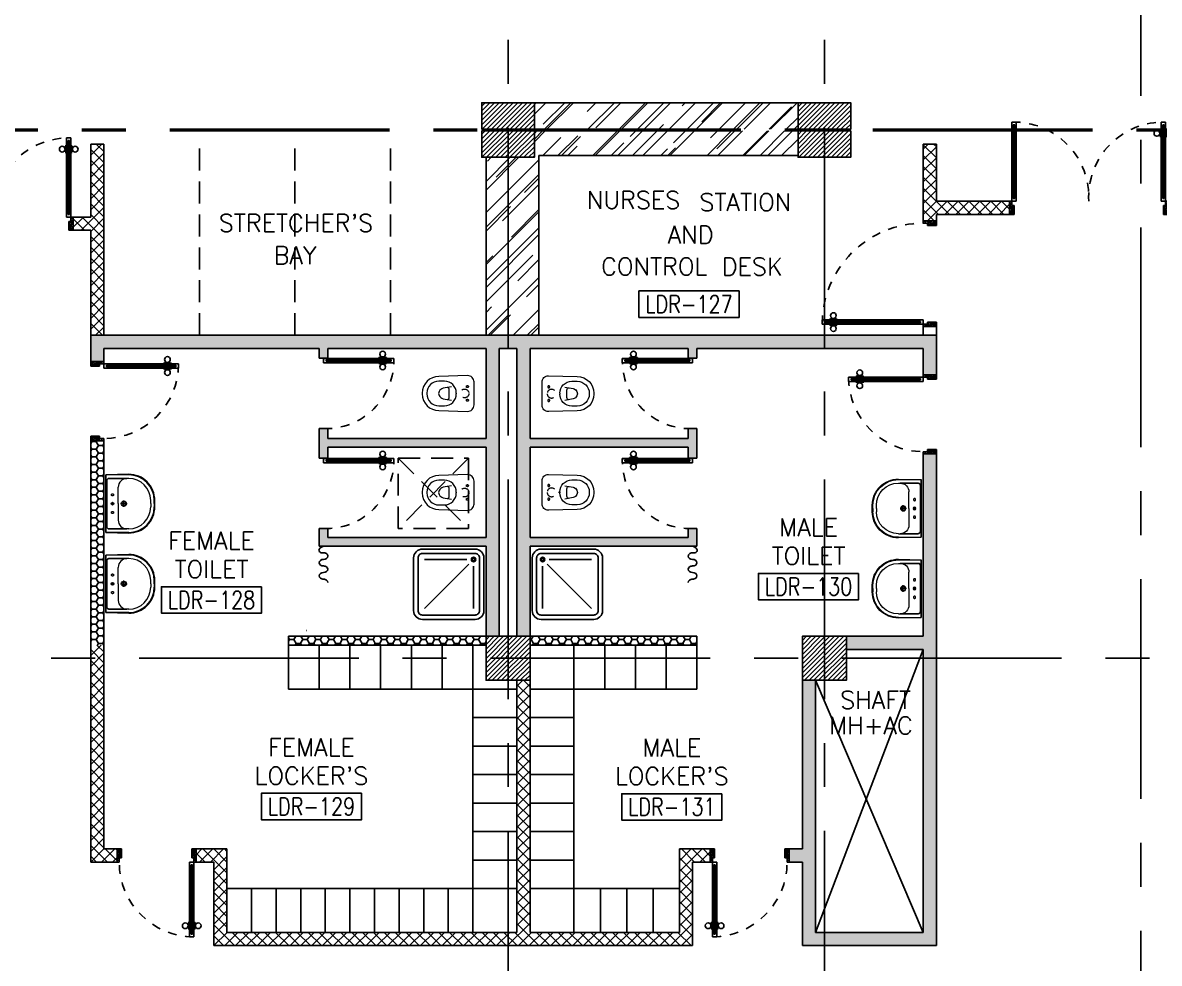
# Model space of a CAD drawing. Extents: x 275967.8 to 276060, y 57291.9 to 57371.4.
# Drawn here: x 275987.21 to 276000.15, y 57316.89 to 57327.59 of the extents above; entities that cross this region are included whole.
import ezdxf
from ezdxf.enums import TextEntityAlignment as Align

# ---------------------------------------------------------------- set-up
doc = ezdxf.new("R2010")
doc.units = 0
doc.header["$MEASUREMENT"] = 0
for name, pattern in [('CENTERX2', [4, 2.5, -0.5, 0.5, -0.5]), ('DASHED', [0.75, 0.5, -0.25]), ('HIDDEN', [0.375, 0.25, -0.125]), ('HIDDEN2', [0.1875, 0.125, -0.0625])]:
    doc.linetypes.add(name, pattern=pattern)
doc.layers.get('0').update_dxf_attribs({"linetype": 'CONTINUOUS'})
for name, color, linetype in [('A-TILES', 11, 'CONTINUOUS'), ('AXES', 11, 'CENTERX2'), ('COL', 5, 'CONTINUOUS'), ('COUNTER', 7, 'CONTINUOUS'), ('CURT', 7, 'CONTINUOUS'), ('DOOR', 7, 'CONTINUOUS'), ('FIX', 3, 'CONTINUOUS'), ('HAT', 8, 'CONTINUOUS'), ('Locker', 11, 'CONTINUOUS'), ('NON-MEDICAL', 5, 'CONTINUOUS'), ('RM-BOX', 4, 'CONTINUOUS'), ('RM-NAME', 2, 'CONTINUOUS'), ('RM-NO', 2, 'CONTINUOUS'), ('SHAFT', 3, 'CONTINUOUS'), ('WALL', 2, 'CONTINUOUS'), ('WallType', 11, 'CONTINUOUS'), ('WallType2', 3, 'CONTINUOUS')]:
    doc.layers.add(name, color=color, linetype=linetype)
doc.styles.add('ROMANS', font='ROMANS.shx', dxfattribs={"width": 0.6})
pattern_1 = [(0, (0, 0), (0.075, 0.04330127), [0.05, -0.1]), (120, (0, 0), (-0.074999999836, 0.043301270284), [0.05, -0.1]), (60, (0, 0), (1.64e-10, 0.086602540284), [-0.1, 0.05])]
pattern_2 = [(45, (0, 0), (-0.061871843354, 0.061871843354), []), (135, (0, 0), (-0.061871843354, -0.061871843354), [])]

# ---------------------------------------------------------------- blocks, each defined once
blk = doc.blocks.new('RM1')
at = {"layer": 'RM-BOX'}
blk.add_lwpolyline([(570, -200), (-570, -200), (-570, -500), (570, -500)], close=True, dxfattribs=at)
at = {"layer": 'RM-NAME', "style": 'ROMANS'}
for tag, p in [('ROOMNAME1', (0, 324)), ('ROOMNAME2', (0, 0))]:
    blk.add_attdef(tag, text='', height=200, dxfattribs=at).set_placement(p, align=Align.MIDDLE)
at = {"layer": 'RM-NO', "style": 'ROMANS', "width": 0.8}
blk.add_attdef('ROOMNO', text='', height=200, dxfattribs=at).set_placement((0, -350), align=Align.MIDDLE)
blk = doc.blocks.new('*X78')
at = {"color": 0}
for p, q in [((42139, 139879), (42610, 140350)), ((42139, 139932), (42557, 140350)), ((42139, 139985), (42504, 140350)), ((42139, 140038), (42451, 140350)), ((42139, 140091), (42398, 140350)), ((42139, 140144), (42345, 140350)), ((42139, 140197), (42292, 140350)), ((42139, 140250), (42239, 140350)), ((42139, 140303), (42186, 140350)), ((42163, 139850), (42639, 140326)), ((42216, 139850), (42639, 140273)), ((42269, 139850), (42639, 140220)), ((42322, 139850), (42639, 140167)), ((42375, 139850), (42639, 140114)), ((42428, 139850), (42639, 140061)), ((42481, 139850), (42639, 140008)), ((42534, 139850), (42639, 139955)), ((42587, 139850), (42639, 139902))]:
    blk.add_line(p, q, dxfattribs=at)
blk = doc.blocks.new('*X77')
at = {"color": 0}
for p, q in [((38539, 139885), (39004, 140350)), ((38539, 139938), (38951, 140350)), ((38539, 139991), (38898, 140350)), ((38539, 140044), (38845, 140350)), ((38539, 140097), (38792, 140350)), ((38539, 140150), (38738, 140350)), ((38539, 140203), (38685, 140350)), ((38539, 140257), (38632, 140350)), ((38539, 140310), (38579, 140350)), ((38557, 139850), (39039, 140332)), ((38610, 139850), (39039, 140279)), ((38663, 139850), (39039, 140226)), ((38716, 139850), (39039, 140173)), ((38769, 139850), (39039, 140120)), ((38822, 139850), (39039, 140067)), ((38875, 139850), (39039, 140014)), ((38928, 139850), (39039, 139961)), ((38981, 139850), (39039, 139908)), ((39034, 139850), (39039, 139855))]:
    blk.add_line(p, q, dxfattribs=at)
blk = doc.blocks.new('COL50')
at = {"layer": 'COL'}
blk.add_lwpolyline([(-250, 250), (-250, -250), (250, -250), (250, 250)], close=True, dxfattribs=at)
blk = doc.blocks.new('A$C5C5B3FF0')
at = {"layer": 'CURT'}
for centre, major_axis, start_param, end_param in [((25, 356), (-79.1, 0), 3.926991, 4.390638), ((25, 356), (79.1, 0), 0.321751, 0.785398), ((50, 300), (49.5, 0), 1.419382, 3.141593), ((50, 300), (50, 0), 3.141593, 4.712389), ((50, 225), (-50, 0), 3.141593, 4.712389), ((63, 366), (-39.1, 0), 1.419382, 3.463343), ((50, 150), (50, 0), 1.570796, 3.141593), ((50, 150), (50, 0), 3.141593, 4.712389), ((50, 225), (50, 0), 4.712389, 6.283185), ((50, 0), (50, 0), 1.570796, 3.141593), ((50, 75), (50, 0), 0, 1.570796), ((50, 75), (-50, 0), 1.570796, 3.141593)]:
    blk.add_ellipse(centre, major_axis=major_axis, ratio=0.75, start_param=start_param, end_param=end_param, dxfattribs=at)
blk = doc.blocks.new('A$C272A55A0')
at = {"layer": 'DOOR', "color": 0, "linetype": 'ByBlock'}
for p, q in [((0, 900), (0, 1050)), ((50, 1050), (0, 1050)), ((50, 950), (50, 1050)), ((1750, 950), (1750, 1050)), ((1750, 1050), (1800, 1050)), ((1800, 1050), (1800, 900)), ((25, 950), (50, 950)), ((25, 900), (25, 950)), ((1775, 950), (1750, 950)), ((1775, 900), (1775, 950)), ((0, 900), (25, 900)), ((75, 900), (25, 900)), ((25, 850), (25, 900)), ((42, 850), (25, 850)), ((58, 870), (42, 870)), ((42, 870), (42, 850)), ((58, 850), (58, 870)), ((75, 850), (58, 850)), ((75, 900), (75, 850)), ((1725, 900), (1775, 900)), ((1725, 900), (1725, 850)), ((1725, 850), (1742, 850)), ((1742, 870), (1758, 870)), ((1742, 850), (1742, 870)), ((1758, 870), (1758, 850)), ((1758, 850), (1775, 850)), ((1800, 900), (1775, 900)), ((1775, 850), (1775, 900)), ((1718, 160), (1709, 160)), ((1709, 95), (1709, 160)), ((1725, 173), (1718, 173)), ((1718, 173), (1718, 83)), ((1718, 95), (1718, 160)), ((1775, 173), (1782, 173)), ((1782, 173), (1782, 83)), ((1782, 160), (1791, 160)), ((1782, 95), (1782, 160)), ((1791, 95), (1791, 160)), ((25, 50), (42, 50)), ((25, 50), (25, 0)), ((25, 0), (75, 0)), ((75, 0), (25, 0)), ((42, 50), (42, 30)), ((42, 30), (58, 30)), ((58, 50), (75, 50)), ((58, 50), (58, 30)), ((75, 50), (75, 0)), ((1718, 95), (1709, 95)), ((1725, 83), (1718, 83)), ((1742, 50), (1725, 50)), ((1725, 50), (1725, 0)), ((1775, 0), (1725, 0)), ((1725, 0), (1775, 0)), ((1742, 50), (1742, 30)), ((1758, 30), (1742, 30)), ((1775, 50), (1758, 50)), ((1758, 50), (1758, 30)), ((1775, 83), (1782, 83)), ((1775, 50), (1775, 0)), ((1782, 95), (1791, 95))]:
    blk.add_line(p, q, dxfattribs=at)
at = {"layer": 'DOOR', "color": 9, "linetype": 'ByBlock'}
for p, q in [((50, 1050), (0, 1010)), ((50, 1050), (0, 937)), ((50, 1050), (37, 950)), ((1750, 1050), (1800, 1010)), ((1750, 1050), (1800, 937)), ((1750, 1050), (1763, 950))]:
    blk.add_line(p, q, dxfattribs=at)
at = {"layer": 'DOOR', "linetype": 'ByBlock'}
for p, q in [((25, 850), (25, 50)), ((42, 850), (42, 50)), ((58, 850), (58, 50)), ((75, 50), (75, 850)), ((1725, 50), (1725, 850)), ((1742, 850), (1742, 50)), ((1758, 850), (1758, 50)), ((1775, 850), (1775, 50))]:
    blk.add_line(p, q, dxfattribs=at)
at = {"layer": 'DOOR', "color": 0, "linetype": 'ByBlock'}
for centre in [(1676, 128), (1824, 128)]:
    blk.add_circle(centre, 32.4, dxfattribs=at)
at = {"layer": 'DOOR', "color": 9, "linetype": 'ByBlock'}
for centre, radius, start, end in [((50, 1050), 34.4, 180, 270), ((50, 1050), 14.4, 180, 270), ((1750, 1050), 14.4, 270, 0), ((1750, 1050), 34.4, 270, 0), ((50, 1050), 54.4, 203.2074, 270), ((50, 1050), 74.4, 227.7764, 270), ((50, 1050), 94.4, 238.0182, 270), ((50, 1050), 114, 244.0838, 257.3774), ((50, 1050), 134, 248.1598, 259.28), ((1750, 1050), 54.4, 270, 336.7926), ((1750, 1050), 74.4, 270, 312.2236), ((1750, 1050), 94.4, 270, 301.9818), ((1750, 1050), 114, 282.6226, 295.9162), ((1750, 1050), 134, 280.72, 291.8402), ((50, 1050), 154, 251.1053, 256.2858), ((1750, 1050), 154, 283.7142, 288.8947)]:
    blk.add_arc(centre, radius, start, end, dxfattribs=at)
at = {"layer": 'DOOR', "linetype": 'HIDDEN', "ltscale": 0.5}
for centre, start, end in [((50, 851), 268.3174, 3.2965), ((1750, 851), 176.7035, 271.6826)]:
    blk.add_arc(centre, 851, start, end, dxfattribs=at)
at = {"layer": 'WALL', "linetype": 'ByBlock'}
blk.add_line((1800, 900), (1800, 1050), dxfattribs=at)
blk = doc.blocks.new('DOOR90')
at = {"layer": 'DOOR', "color": 0, "linetype": 'ByBlock'}
for p, q in [((-150, 0), (-150, -25)), ((-150, 0), (0, 0)), ((0, -50), (0, 0)), ((-1000, -25), (-1000, -75)), ((-1000, -75), (-1000, -25)), ((-950, -25), (-1000, -25)), ((-950, -75), (-1000, -75)), ((-970, -42), (-970, -58)), ((-950, -42), (-970, -42)), ((-950, -58), (-970, -58)), ((-950, -25), (-950, -42)), ((-950, -58), (-950, -75)), ((-918, -25), (-918, -18)), ((-828, -18), (-918, -18)), ((-918, -75), (-918, -82)), ((-828, -82), (-918, -82)), ((-905, -18), (-905, -9)), ((-905, -9), (-840, -9)), ((-905, -18), (-840, -18)), ((-905, -82), (-905, -91)), ((-905, -82), (-840, -82)), ((-905, -91), (-840, -91)), ((-840, -18), (-840, -9)), ((-840, -82), (-840, -91)), ((-828, -25), (-828, -18)), ((-828, -75), (-828, -82)), ((-200, -42), (-200, -25)), ((-200, -25), (-150, -25)), ((-180, -42), (-200, -42)), ((-200, -75), (-200, -58)), ((-200, -58), (-180, -58)), ((-150, -75), (-200, -75)), ((-180, -58), (-180, -42)), ((-150, -75), (-150, -25)), ((-150, -25), (-100, -25)), ((-100, -25), (-100, -50)), ((-100, -50), (0, -50)), ((-150, -900), (-150, -875)), ((-150, -875), (-100, -875)), ((0, -900), (-150, -900)), ((-150, -900), (0, -900)), ((-100, -850), (0, -850)), ((-100, -875), (-100, -850)), ((0, -850), (0, -900))]:
    blk.add_line(p, q, dxfattribs=at)
at = {"layer": 'DOOR', "color": 9, "linetype": 'ByBlock'}
for p, q in [((0, -50), (-114, 0)), ((0, -50), (-40, 0)), ((0, -50), (-100, -37)), ((0, -850), (-114, -900)), ((0, -850), (-100, -863)), ((0, -850), (-40, -900))]:
    blk.add_line(p, q, dxfattribs=at)
at = {"layer": 'DOOR', "linetype": 'ByBlock'}
for p, q in [((-200, -25), (-950, -25)), ((-200, -42), (-950, -42)), ((-200, -58), (-950, -58)), ((-950, -75), (-200, -75))]:
    blk.add_line(p, q, dxfattribs=at)
at = {"layer": 'DOOR', "color": 0, "linetype": 'ByBlock'}
for centre in [(-873, 24), (-873, -124)]:
    blk.add_circle(centre, 32.4, dxfattribs=at)
at = {"layer": 'DOOR', "color": 9, "linetype": 'ByBlock'}
for centre, radius, start, end in [((0, -50), 154, 161.1053, 166.2858), ((0, -50), 134, 158.1598, 169.28), ((0, -50), 94.4, 148.0182, 180), ((0, -50), 74.4, 137.7764, 180), ((0, -50), 114, 154.0838, 167.3774), ((0, -50), 54.4, 113.2074, 180), ((0, -50), 34.4, 90, 180), ((0, -50), 14.4, 90, 180), ((0, -850), 154, 193.7142, 198.8947), ((0, -850), 134, 190.72, 201.8402), ((0, -850), 94.4, 180, 211.9818), ((0, -850), 74.4, 180, 222.2236), ((0, -850), 54.4, 180, 246.7926), ((0, -850), 34.4, 180, 270), ((0, -850), 14.4, 180, 270)]:
    blk.add_arc(centre, radius, start, end, dxfattribs=at)
at = {"layer": 'DOOR', "linetype": 'HIDDEN', "ltscale": 0.5}
blk.add_arc((-150, -25), 850, 180, 270, dxfattribs=at)
blk = doc.blocks.new('C5')
at = {"layer": 'HAT', "linetype": 'ByBlock'}
h = blk.add_hatch(dxfattribs=at)
h.set_pattern_fill('ANSI31', color=256, scale=300, style=0)
h.set_pattern_definition([(45, (-223356.182, -51411.005), (-26.516504, 26.516504), [])])
h.paths.add_polyline_path([(300, 300), (0, 300), (0, 0), (300, 0)])
h.paths.add_polyline_path([(600, 300), (300, 300), (300, 0), (600, 0)])
at = {"layer": 'COL'}
blk.add_lwpolyline([(600, 300), (0, 300), (0, 0), (600, 0)], close=True, dxfattribs=at)
blk = doc.blocks.new('A$C012D15BF')
at = {"layer": 'DOOR', "color": 0, "linetype": 'ByBlock'}
for p, q in [((0, 750), (0, 800)), ((50, 800), (0, 800)), ((30, 767), (30, 783)), ((30, 783), (50, 783)), ((50, 783), (50, 800)), ((628, 800), (628, 808)), ((628, 808), (718, 808)), ((640, 808), (640, 817)), ((705, 817), (640, 817)), ((705, 808), (640, 808)), ((705, 808), (705, 817)), ((718, 800), (718, 808)), ((750, 800), (750, 783)), ((750, 800), (800, 800)), ((750, 783), (770, 783)), ((770, 783), (770, 767)), ((800, 800), (800, 750)), ((800, 750), (800, 800)), ((0, 750), (50, 750)), ((50, 767), (30, 767)), ((50, 750), (50, 767)), ((628, 750), (628, 743)), ((628, 743), (718, 743)), ((640, 743), (640, 734)), ((705, 743), (640, 743)), ((705, 734), (640, 734)), ((705, 743), (705, 734)), ((718, 750), (718, 743)), ((750, 767), (750, 750)), ((750, 767), (770, 767)), ((750, 750), (800, 750))]:
    blk.add_line(p, q, dxfattribs=at)
at = {"layer": 'DOOR', "linetype": 'ByBlock'}
for p, q in [((50, 800), (750, 800)), ((50, 783), (750, 783)), ((50, 767), (750, 767)), ((750, 750), (50, 750))]:
    blk.add_line(p, q, dxfattribs=at)
at = {"layer": 'DOOR', "color": 0, "linetype": 'ByBlock'}
for centre in [(673, 849), (673, 702)]:
    blk.add_circle(centre, 32.4, dxfattribs=at)
at = {"layer": 'DOOR', "linetype": 'HIDDEN', "ltscale": 0.5}
blk.add_arc((25, 775), 775, 268.1524, 1.8476, dxfattribs=at)
blk = doc.blocks.new('LAV-003')
at = {"layer": 'FIX', "linetype": 'Continuous', "lineweight": 20}
for p, q in [((-328, -285), (-328, -25)), ((327, -285), (327, -25)), ((0, -165), (-188, -165)), ((0, -165), (187, -165)), ((-288, -285), (-288, -265)), ((287, -285), (287, -265)), ((0, -535), (-38, -535)), ((0, -575), (-38, -575)), ((0, -535), (37, -535)), ((0, -575), (37, -575))]:
    blk.add_line(p, q, dxfattribs=at)
at = {"layer": 'FIX', "linetype": 'ByBlock'}
blk.add_line((-328, -25), (327, -25), dxfattribs=at)
at = {"layer": 'FIX', "linetype": 'ByBlock', "ltscale": 0.3}
for p, q in [((-288, -265), (-288, -60)), ((0, -35), (-262, -35)), ((0, -35), (262, -35)), ((287, -265), (287, -60))]:
    blk.add_line(p, q, dxfattribs=at)
at = {"layer": 'FIX', "lineweight": 20}
for p, q in [((-16, -101), (15, -101)), ((0, -85), (0, -116))]:
    blk.add_line(p, q, dxfattribs=at)
at = {"layer": 'FIX', "linetype": 'DASHED', "lineweight": 20, "ltscale": 0.04}
for p, q in [((-36, -230), (37, -230)), ((0, -194), (0, -266))]:
    blk.add_line(p, q, dxfattribs=at)
at = {"layer": 'FIX', "linetype": 'Continuous', "lineweight": 20}
blk.add_lwpolyline([(295, -25), (0, -25), (-328, -25), (-335, -285, 0.414214), (-38, -582), (0, -582), (37, -582, 0.414214), (334, -285), (327, -25), (0, -25)], format="xyb", dxfattribs=at)
at = {"layer": 'FIX', "linetype": 'HIDDEN', "lineweight": 20, "ltscale": 0.05}
for centre in [(-100, -101), (100, -101)]:
    blk.add_circle(centre, 12.4, dxfattribs=at)
at = {"layer": 'FIX', "lineweight": 20}
for centre, radius in [((0, -101), 15.5), ((0, -230), 29.5), ((0, -230), 22.5)]:
    blk.add_circle(centre, radius, dxfattribs=at)
at = {"layer": 'FIX', "linetype": 'ByBlock', "ltscale": 0.3}
for centre, start, end in [((-262, -60), 90, 180), ((262, -60), 0, 90)]:
    blk.add_arc(centre, 25, start, end, dxfattribs=at)
at = {"layer": 'FIX', "linetype": 'Continuous', "lineweight": 20}
for centre, radius, start, end in [((-188, -265), 100, 90, 180), ((187, -265), 100, 0, 90), ((-38, -285), 290, 180, 270), ((-38, -285), 250, 180, 270), ((37, -285), 250, 270, 0), ((37, -285), 290, 270, 0)]:
    blk.add_arc(centre, radius, start, end, dxfattribs=at)
blk = doc.blocks.new('WC1')
at = {"layer": 'FIX', "lineweight": 20}
for p, q in [((-210, 204), (-538, 194)), ((-475, 141), (-538, 141)), ((-727, 5), (-727, -5)), ((-674, 5), (-674, -5)), ((-534, 24), (-540, 0)), ((-540, 0), (-534, -24)), ((-395, 76), (-490, 60)), ((-339, 5), (-339, -5)), ((-490, -60), (-395, -76)), ((-538, -141), (-475, -141)), ((-538, -194), (-210, -204))]:
    blk.add_line(p, q, dxfattribs=at)
at = {"layer": 'FIX', "linetype": 'Continuous', "lineweight": 20}
blk.add_line((-420, -47), (-420, 45), dxfattribs=at)
at = {"layer": 'FIX', "lineweight": 20}
blk.add_lwpolyline([(-213, -204), (-210, -204, 0.414214), (-137, -131), (-137, 0), (-137, 131, 0.414214), (-210, 204)], format="xyb", dxfattribs=at)
at = {"layer": 'FIX', "linetype": 'HIDDEN2', "lineweight": 20, "ltscale": 0.3}
blk.add_circle((-245, 0), 49.8, dxfattribs=at)
at = {"layer": 'FIX', "linetype": 'HIDDEN', "lineweight": 20, "ltscale": 0.05}
for centre in [(-213, 78), (-213, -77)]:
    blk.add_circle(centre, 11.6, dxfattribs=at)
at = {"layer": 'FIX', "lineweight": 20}
for centre, radius, start, end in [((-538, 5), 189, 90, 180), ((-538, 5), 136, 90, 180), ((-475, 5), 136, 360, 90), ((-473, -7), 68.2, 128.9242, 152.8468), ((-464, -18), 82, 108.496, 128.9242), ((-538, -5), 189, 180, 270), ((-538, -5), 136, 180, 270), ((-473, 7), 68.2, 207.1532, 231.0758), ((-464, 18), 82, 231.0758, 251.504), ((-475, -5), 136, 270, 0)]:
    blk.add_arc(centre, radius, start, end, dxfattribs=at)
at = {"layer": 'FIX', "linetype": 'Continuous', "lineweight": 20}
for centre, start, end in [((-443, 46), 357.6662, 91.6121), ((-442, -46), 268.3879, 2.3338)]:
    blk.add_arc(centre, 22.3, start, end, dxfattribs=at)
blk = doc.blocks.new('SHR1')
at = {"layer": 'FIX'}
for p, q in [((-196, 196), (-700, 700)), ((-143, 218), (-143, 700)), ((-218, 143), (-700, 143))]:
    blk.add_line(p, q, dxfattribs=at)
for points in [[(-825, 125), (-825, 725, -0.414214), (-725, 825), (-125, 825, -0.414214), (-25, 725), (-25, 125, -0.414214), (-125, 25), (-725, 25, -0.414214)], [(-775, 125), (-775, 725, -0.414214), (-725, 775), (-125, 775, -0.414214), (-75, 725), (-75, 125, -0.414214), (-125, 75), (-725, 75, -0.414214)]]:
    blk.add_lwpolyline(points, format="xyb", close=True, dxfattribs=at)
for radius in [25, 15]:
    blk.add_circle((-143, 143), radius, dxfattribs=at)
blk = doc.blocks.new('DOOR100')
at = {"layer": 'DOOR', "color": 0, "linetype": 'ByBlock'}
for p, q in [((-25, 1300), (-75, 1300)), ((-75, 1300), (-25, 1300)), ((-75, 1250), (-75, 1300)), ((-25, 1250), (-25, 1300)), ((-82, 1205), (-91, 1205)), ((-91, 1205), (-91, 1140)), ((-75, 1218), (-82, 1218)), ((-82, 1128), (-82, 1218)), ((-82, 1205), (-82, 1140)), ((-58, 1250), (-75, 1250)), ((-42, 1270), (-58, 1270)), ((-58, 1250), (-58, 1270)), ((-42, 1250), (-42, 1270)), ((-25, 1250), (-42, 1250)), ((-25, 1218), (-18, 1218)), ((-18, 1128), (-18, 1218)), ((-18, 1205), (-9, 1205)), ((-18, 1205), (-18, 1140)), ((-9, 1205), (-9, 1140)), ((-82, 1140), (-91, 1140)), ((-75, 1128), (-82, 1128)), ((-25, 1128), (-18, 1128)), ((-18, 1140), (-9, 1140)), ((-1200, 0), (-1200, 150)), ((-1200, 150), (-1175, 150)), ((-1200, 150), (-1200, 0)), ((-1175, 150), (-1175, 100)), ((-75, 200), (-58, 200)), ((-75, 150), (-75, 200)), ((-75, 150), (-25, 150)), ((-58, 200), (-58, 180)), ((-58, 180), (-42, 180)), ((-42, 200), (-25, 200)), ((-42, 180), (-42, 200)), ((-25, 200), (-25, 150)), ((0, 150), (-25, 150)), ((-25, 150), (-25, 100)), ((0, 150), (0, 0)), ((-1150, 0), (-1200, 0)), ((-1175, 100), (-1150, 100)), ((-1150, 100), (-1150, 0)), ((-50, 100), (-50, 0)), ((-25, 100), (-50, 100)), ((-50, 0), (0, 0))]:
    blk.add_line(p, q, dxfattribs=at)
at = {"layer": 'DOOR', "linetype": 'ByBlock'}
for p, q in [((-75, 1250), (-75, 200)), ((-58, 200), (-58, 1250)), ((-42, 200), (-42, 1250)), ((-25, 200), (-25, 1250)), ((0, 0), (0, 150))]:
    blk.add_line(p, q, dxfattribs=at)
at = {"layer": 'DOOR', "color": 9, "linetype": 'ByBlock'}
for p, q in [((-1150, 0), (-1200, 114)), ((-1150, 0), (-1200, 40)), ((-1150, 0), (-1163, 100)), ((-50, 0), (0, 114)), ((-50, 0), (-37, 100)), ((-50, 0), (0, 40))]:
    blk.add_line(p, q, dxfattribs=at)
at = {"layer": 'DOOR', "color": 0, "linetype": 'ByBlock'}
for centre in [(-124, 1173), (24, 1173)]:
    blk.add_circle(centre, 32.4, dxfattribs=at)
at = {"layer": 'DOOR', "linetype": 'HIDDEN', "ltscale": 0.5}
blk.add_arc((-25, 150), 1150, 90, 180.0001, dxfattribs=at)
at = {"layer": 'DOOR', "color": 9, "linetype": 'ByBlock'}
for centre, radius, start, end in [((-1150, 0), 154, 103.7142, 108.8947), ((-1150, 0), 134, 100.72, 111.8402), ((-50, 0), 134, 68.1598, 79.28), ((-50, 0), 154, 71.1053, 76.2858), ((-1150, 0), 94.4, 90, 121.9818), ((-1150, 0), 74.4, 90, 132.2236), ((-1150, 0), 54.4, 90, 156.7926), ((-1150, 0), 34.4, 90, 180), ((-1150, 0), 14.4, 90, 180), ((-50, 0), 94.4, 58.0182, 90), ((-50, 0), 74.4, 47.7764, 90), ((-50, 0), 54.4, 23.2074, 90), ((-50, 0), 34.4, 0, 90), ((-50, 0), 14.4, 0, 90), ((-50, 0), 114, 64.0838, 77.3774)]:
    blk.add_arc(centre, radius, start, end, dxfattribs=at)
blk = doc.blocks.new('A$C49F1192B')
at = {"layer": 'DOOR', "color": 0, "linetype": 'ByBlock', "xscale": -1, "rotation": 270}
blk.add_blockref('DOOR100', (0, 1200), dxfattribs=at)

msp = doc.modelspace()

# ---------------------------------------------------------------- hatches: boundary and pattern name
at = {"layer": 'COUNTER'}
h = msp.add_hatch(dxfattribs=at)
h.set_pattern_fill('AR-RROOF', color=11, scale=0.3, angle=45, style=0)
h.set_pattern_definition([(45, (275761.87932, 57274.97192), (0.25455844, 0.6788225), [4.5, -0.6, 1.5, -0.3]), (45, (275762.0554, 57275.36012), (-0.49426764, 0.0700036), [0.9, -0.099, 1.8, -0.225]), (45, (275761.80507, 57275.2583), (0.96095812, 1.24521504), [2.4, -0.42, 1.2, -0.3])])
h.paths.add_polyline_path([(275992.7355, 57326.0629), (275992.4855, 57326.0629), (275992.4855, 57324.0379), (275992.7355, 57324.0379)])
h.paths.add_polyline_path([(275993.0855, 57326.0829), (275996.0355, 57326.0829), (275996.0355, 57326.3629), (275993.0355, 57326.3629), (275993.0355, 57326.0629), (275992.7355, 57326.0629), (275992.7355, 57324.0379), (275993.0855, 57324.0379)])
h.paths.add_polyline_path([(275996.0355, 57326.6829), (275993.0355, 57326.6829), (275993.0355, 57326.3829), (275996.0355, 57326.3829)])
h.paths.add_polyline_path([(275993.8749, 57326.1592), (275993.8749, 57326.6067), (275994.1374, 57326.6067), (275994.1374, 57326.1592)], flags=9)
at = {"layer": 'WallType', "linetype": 'ByBlock', "ltscale": 0.3}
h = msp.add_hatch(dxfattribs=at)
h.set_pattern_fill('ANSI37', color=256, scale=0.7, style=0)
h.set_pattern_definition(pattern_2)
h.paths.add_polyline_path([(276005.5355, 57327.3079), (276005.3855, 57327.3079), (276005.3855, 57326.6829), (276003.8355, 57326.6829), (276003.8355, 57326.5329), (276005.3855, 57326.5329), (276005.3855, 57326.3829), (276005.5355, 57326.3829)])
h.paths.add_polyline_path([(276005.5355, 57326.3629), (276005.3855, 57326.3629), (276005.3855, 57326.2129), (276005.5355, 57326.2129)])
h.paths.add_polyline_path([(276010.3855, 57326.2129), (276003.8355, 57326.2129), (276003.8355, 57326.0629), (276010.3855, 57326.0629)])
h.paths.add_polyline_path([(276003.2355, 57326.2129), (276000.9355, 57326.2129), (276000.9355, 57326.0629), (276003.2355, 57326.0629)])
h.paths.add_polyline_path([(276001.0855, 57326.0629), (276000.9355, 57326.0629), (276000.9355, 57325.5629), (276000.2434, 57325.5629), (276000.2434, 57325.4129), (276000.9355, 57325.4129), (276000.9355, 57320.3629), (276001.0855, 57320.3629)])
h.paths.add_polyline_path([(275998.4434, 57325.5629), (275997.6105, 57325.5629), (275997.6105, 57326.2129), (275997.4605, 57326.2129), (275997.4605, 57325.3379), (275997.6105, 57325.3379), (275997.6105, 57325.4129), (275998.4434, 57325.4129)])
h.paths.add_polyline_path([(276001.2355, 57319.1929), (276001.0855, 57319.1929), (276001.0855, 57320.3629), (276000.9355, 57320.3629), (276000.9355, 57319.0429), (276001.2355, 57319.0429)])
h.paths.add_polyline_path([(276003.5355, 57319.1929), (276003.4355, 57319.1929), (276003.4355, 57320.1129), (276003.2855, 57320.1129), (276003.2855, 57319.1929), (276002.4355, 57319.1929), (276002.4355, 57319.0429), (276003.5355, 57319.0429)])
h.paths.add_polyline_path([(276003.7855, 57320.1129), (276003.6355, 57320.1129), (276003.6355, 57319.1929), (276003.7855, 57319.1929)])
h.paths.add_polyline_path([(276010.4855, 57319.1929), (276006.0105, 57319.1929), (276006.0105, 57319.0429), (276010.4855, 57319.0429)])
h = msp.add_hatch(dxfattribs=at)
h.set_pattern_fill('ANSI37', color=256, scale=0.7, style=0)
h.set_pattern_definition(pattern_2)
h.paths.add_polyline_path([(275985.9855, 57325.3829), (275985.8355, 57325.3829), (275985.8355, 57325.2329), (275985.9855, 57325.2329)])
h.paths.add_polyline_path([(275987.9855, 57325.3829), (275987.7855, 57325.3829), (275987.7855, 57325.2329), (275987.9855, 57325.2329)])
h.paths.add_polyline_path([(275988.1355, 57326.2129), (275987.9855, 57326.2129), (275987.9855, 57324.0379), (275988.1355, 57324.0379)])
h = msp.add_hatch(dxfattribs=at)
h.set_pattern_fill('ANSI37', color=256, scale=0.7, style=0)
h.set_pattern_definition(pattern_2)
h.paths.add_polyline_path([(275988.1355, 57320.3629), (275987.9855, 57320.3629), (275987.9855, 57318.0429), (275988.2855, 57318.0429), (275988.2855, 57318.1929), (275988.1355, 57318.1929)])
h.paths.add_polyline_path([(275988.1355, 57320.5129), (275987.9855, 57320.5129), (275987.9855, 57320.3629), (275988.1355, 57320.3629)])
h.paths.add_polyline_path([(275989.5355, 57318.1929), (275989.1855, 57318.1929), (275989.1855, 57318.0429), (275989.3855, 57318.0429), (275989.3855, 57317.0929), (275992.7355, 57317.0929), (275992.7355, 57317.2429), (275989.5355, 57317.2429)])
h.paths.add_polyline_path([(275994.8355, 57318.0429), (275995.0355, 57318.0429), (275995.0355, 57318.1929), (275994.6855, 57318.1929), (275994.6855, 57317.2429), (275992.9855, 57317.2429), (275992.9855, 57320.1129), (275992.8355, 57320.1129), (275992.8355, 57317.2429), (275992.7355, 57317.2429), (275992.7355, 57317.0929), (275994.8355, 57317.0929)])
at = {"layer": 'WallType2', "linetype": 'ByBlock', "ltscale": 0.3}
h = msp.add_hatch(dxfattribs=at)
h.set_pattern_fill('HONEY', color=256, scale=0.4, style=0)
h.set_pattern_definition(pattern_1)
h.paths.add_polyline_path([(275992.7355, 57324.0379), (275987.9855, 57324.0379), (275987.9855, 57323.7379), (275988.1355, 57323.7379), (275988.1355, 57323.8879), (275990.5855, 57323.8879), (275990.5855, 57323.7754), (275990.6855, 57323.7754), (275990.6855, 57323.8879), (275992.4855, 57323.8879), (275992.4855, 57322.8629), (275990.6855, 57322.8629), (275990.6855, 57322.9754), (275990.5855, 57322.9754), (275990.5855, 57322.6379), (275990.6855, 57322.6379), (275990.6855, 57322.7629), (275992.4855, 57322.7629), (275992.4855, 57321.7379), (275990.6855, 57321.7379), (275990.6855, 57321.8379), (275990.5855, 57321.8379), (275990.5855, 57321.6379), (275992.4855, 57321.6379), (275992.4855, 57320.6129), (275992.6355, 57320.6129), (275992.6355, 57323.8879), (275992.7355, 57323.8879)])
h.paths.add_polyline_path([(275996.3355, 57324.0379), (275992.7355, 57324.0379), (275992.7355, 57323.8879), (275992.8355, 57323.8879), (275992.8355, 57322.8629), (275992.8355, 57320.6129), (275992.9855, 57320.6129), (275992.9855, 57321.6379), (275994.8855, 57321.6379), (275994.8855, 57321.8379), (275994.7855, 57321.8379), (275994.7855, 57321.7379), (275992.9855, 57321.7379), (275992.9855, 57322.7629), (275994.7855, 57322.7629), (275994.7855, 57322.6379), (275994.8855, 57322.6379), (275994.8855, 57322.9754), (275994.7855, 57322.9754), (275994.7855, 57322.8629), (275992.9855, 57322.8629), (275992.9855, 57323.8879), (275994.7855, 57323.8879), (275994.7855, 57323.7754), (275994.8855, 57323.7754), (275994.8855, 57323.8879), (275996.3355, 57323.8879)])
h.paths.add_polyline_path([(275997.6105, 57324.0379), (275996.3355, 57324.0379), (275996.3355, 57323.8879), (275997.4605, 57323.8879), (275997.4605, 57323.5879), (275997.6105, 57323.5879)])
h = msp.add_hatch(dxfattribs=at)
h.set_pattern_fill('HONEY', color=256, scale=0.4, style=0)
h.set_pattern_definition(pattern_1)
h.paths.add_polyline_path([(275988.1355, 57322.8379), (275987.9855, 57322.8379), (275987.9855, 57320.5129), (275988.1355, 57320.5129)])
h = msp.add_hatch(dxfattribs=at)
h.set_pattern_fill('HONEY', color=256, scale=0.4, style=0)
h.set_pattern_definition(pattern_1)
h.paths.add_polyline_path([(275997.6105, 57322.6879), (275997.4605, 57322.6879), (275997.4605, 57320.6129), (275996.5855, 57320.6129), (275996.5855, 57320.4629), (275997.4605, 57320.4629), (275997.4605, 57320.3629), (275997.6105, 57320.3629)])
h.paths.add_polyline_path([(275997.6105, 57320.3629), (275997.4605, 57320.3629), (275997.4605, 57317.2429), (275996.3355, 57317.2429), (275996.3355, 57317.0929), (275997.6105, 57317.0929)])
h.paths.add_polyline_path([(275996.3355, 57317.2429), (275996.2355, 57317.2429), (275996.2355, 57320.1129), (275996.0855, 57320.1129), (275996.0855, 57318.1929), (275995.9355, 57318.1929), (275995.9355, 57318.0429), (275996.0855, 57318.0429), (275996.0855, 57317.0929), (275996.3355, 57317.0929)])
h = msp.add_hatch(dxfattribs=at)
h.set_pattern_fill('HONEY', color=256, scale=0.4, style=0)
h.set_pattern_definition(pattern_1)
h.paths.add_polyline_path([(275992.4855, 57320.6129), (275990.2355, 57320.6129), (275990.2355, 57320.5129), (275992.4855, 57320.5129)])
h.paths.add_polyline_path([(275994.8855, 57320.6129), (275992.9855, 57320.6129), (275992.9855, 57320.5129), (275994.8855, 57320.5129)])

# ---------------------------------------------------------------- linework, layer by layer
at = {"layer": 'AXES'}
for p, q in [((275992.7355, 57291.8986), (275992.7355, 57370.7113)), ((275996.3355, 57291.8986), (275996.3355, 57370.7113)), ((275999.9355, 57298.7629), (275999.9355, 57357.5829)), ((275968.8855, 57326.3829), (276041.9755, 57326.3829)), ((275968.8855, 57326.3629), (276041.9755, 57326.3629)), ((275968.5355, 57320.3629), (276036.5755, 57320.3629))]:
    msp.add_line(p, q, dxfattribs=at)
at = {"layer": 'COL', "linetype": 'ByBlock'}
msp.add_line((275996.0855, 57326.3629), (275996.0855, 57326.3829), dxfattribs=at)
at = {"layer": 'COL'}
msp.add_lwpolyline([(275992.4855, 57320.6129), (275992.4855, 57320.1129), (275992.9855, 57320.1129), (275992.9855, 57320.6129)], close=True, dxfattribs=at)
at = {"layer": 'COUNTER'}
for p, q in [((275996.0355, 57326.6829), (275993.0355, 57326.6829)), ((275992.4848, 57326.0629), (275992.4848, 57324.0379)), ((275993.0855, 57326.0629), (275993.0855, 57324.0379)), ((275996.0355, 57326.0829), (275993.0885, 57326.0829))]:
    msp.add_line(p, q, dxfattribs=at)
at = {"layer": 'FIX', "linetype": 'ByBlock'}
msp.add_line((275988.1585, 57321.7944), (275988.1585, 57322.4494), dxfattribs=at)
at = {"layer": 'FIX', "lineweight": 20}
msp.add_line((275993.3125, 57322.2552), (275993.3125, 57322.2456), dxfattribs=at)
at = {"layer": 'FIX', "color": 32, "linetype": 'Continuous', "lineweight": 20}
msp.add_lwpolyline([(275988.1585, 57322.4167), (275988.1585, 57322.1219), (275988.1585, 57321.7944), (275988.4185, 57321.7874, 0.4142136), (275988.7155, 57322.0844), (275988.7155, 57322.1219), (275988.7155, 57322.1594, 0.4142136), (275988.4185, 57322.4564), (275988.1585, 57322.4494), (275988.1585, 57322.1219)], format="xyb", dxfattribs=at)
at = {"layer": 'HAT', "linetype": 'ByBlock'}
msp.add_arc((275993.0885, 57326.0799), 0.003, 90, 180, dxfattribs=at)
at = {"layer": 'Locker', "linetype": 'ByBlock'}
for p, q in [((275990.2355, 57320.5129), (275990.2355, 57320.0129)), ((275990.5855, 57320.0129), (275990.5855, 57320.5129)), ((275990.9355, 57320.0129), (275990.9355, 57320.5129)), ((275991.2855, 57320.0129), (275991.2855, 57320.5129)), ((275991.6355, 57320.0129), (275991.6355, 57320.5129)), ((275991.9855, 57320.0129), (275991.9855, 57320.5129)), ((275992.3355, 57317.2429), (275992.3355, 57320.5129)), ((275993.4855, 57317.2429), (275993.4855, 57320.5129)), ((275993.8355, 57320.0129), (275993.8355, 57320.5129)), ((275994.1855, 57320.0129), (275994.1855, 57320.5129)), ((275994.5355, 57320.0129), (275994.5355, 57320.5129)), ((275994.8855, 57320.5129), (275994.8855, 57320.0129)), ((275992.8355, 57320.0129), (275990.2355, 57320.0129)), ((275992.9855, 57320.0129), (275994.8855, 57320.0129)), ((275992.3355, 57319.6886), (275992.8355, 57319.6886)), ((275993.4855, 57319.6886), (275992.9855, 57319.6886)), ((275992.3355, 57319.3644), (275992.8355, 57319.3644)), ((275993.4855, 57319.3644), (275992.9855, 57319.3644)), ((275992.3355, 57319.0401), (275992.8355, 57319.0401)), ((275993.4855, 57319.0401), (275992.9855, 57319.0401)), ((275992.3355, 57318.7158), (275992.8355, 57318.7158)), ((275993.4855, 57318.7158), (275992.9855, 57318.7158)), ((275992.3355, 57318.3915), (275992.8355, 57318.3915)), ((275993.4855, 57318.3915), (275992.9855, 57318.3915)), ((275992.3355, 57318.0672), (275992.8355, 57318.0672)), ((275993.4855, 57318.0672), (275992.9855, 57318.0672)), ((275992.8355, 57317.7429), (275989.5355, 57317.7429)), ((275989.8155, 57317.7429), (275989.8155, 57317.2429)), ((275990.0955, 57317.7429), (275990.0955, 57317.2429)), ((275990.3755, 57317.7429), (275990.3755, 57317.2429)), ((275990.6555, 57317.7429), (275990.6555, 57317.2429)), ((275990.9355, 57317.7429), (275990.9355, 57317.2429)), ((275991.2155, 57317.7429), (275991.2155, 57317.2429)), ((275991.4955, 57317.7429), (275991.4955, 57317.2429)), ((275991.7755, 57317.7429), (275991.7755, 57317.2429)), ((275992.0555, 57317.7429), (275992.0555, 57317.2429)), ((275994.6855, 57317.7429), (275992.9855, 57317.7429)), ((275993.7855, 57317.7429), (275993.7855, 57317.2429)), ((275994.0855, 57317.7429), (275994.0855, 57317.2429)), ((275994.3855, 57317.7429), (275994.3855, 57317.2429))]:
    msp.add_line(p, q, dxfattribs=at)
at = {"layer": 'NON-MEDICAL'}
for p, q in [((275996.0355, 57326.6829), (275993.0355, 57326.6829)), ((275992.4855, 57326.0629), (275992.4855, 57324.0379)), ((275993.0855, 57326.0799), (275993.0855, 57324.0379)), ((275996.0355, 57326.0829), (275993.0885, 57326.0829))]:
    msp.add_line(p, q, dxfattribs=at)
at = {"layer": 'RM-NAME'}
msp.add_lwpolyline([(275995.3643, 57324.5418), (275994.2245, 57324.5418), (275994.2245, 57324.2418), (275995.3643, 57324.2418)], close=True, dxfattribs=at)
at = {"layer": 'SHAFT', "linetype": 'HIDDEN'}
for p, q in [((275989.223, 57324.0379), (275989.223, 57326.2129)), ((275990.3105, 57324.0379), (275990.3105, 57326.2129)), ((275991.398, 57324.0379), (275991.398, 57326.2129)), ((275991.4855, 57322.6379), (275992.2855, 57321.8379)), ((275992.2855, 57322.6379), (275991.4855, 57321.8379))]:
    msp.add_line(p, q, dxfattribs=at)
at = {"layer": 'SHAFT'}
for p, q in [((275996.2355, 57317.2429), (275997.4605, 57320.4629)), ((275997.4605, 57317.2429), (275996.2355, 57320.1129))]:
    msp.add_line(p, q, dxfattribs=at)
at = {"layer": 'SHAFT', "linetype": 'HIDDEN'}
msp.add_lwpolyline([(275991.4855, 57322.6379), (275992.2855, 57322.6379), (275992.2855, 57321.8379), (275991.4855, 57321.8379)], close=True, dxfattribs=at)
at = {"layer": 'WALL'}
for p, q in [((275987.9855, 57326.2129), (275987.9855, 57325.3829)), ((275988.1355, 57326.2129), (275987.9855, 57326.2129)), ((275997.4605, 57326.2129), (275997.4605, 57325.3379)), ((275997.4605, 57326.2129), (275997.6105, 57326.2129)), ((275997.6105, 57325.5629), (275998.4434, 57325.5629)), ((275998.4434, 57325.5629), (275998.4434, 57325.4129)), ((275987.7855, 57325.3829), (275987.9855, 57325.3829)), ((275997.6105, 57325.4129), (275998.4434, 57325.4129)), ((275997.4605, 57325.3379), (275997.6105, 57325.3379)), ((275987.7855, 57325.2329), (275987.9855, 57325.2329)), ((275987.9855, 57325.2329), (275987.9855, 57323.7379)), ((275997.4605, 57324.1379), (275997.6105, 57324.1379)), ((275997.4605, 57324.1379), (275997.4605, 57324.0379)), ((275987.9855, 57324.0379), (275997.6105, 57324.0379)), ((275988.1355, 57323.8879), (275990.5855, 57323.8879)), ((275988.1355, 57323.8879), (275988.1355, 57323.7379)), ((275990.6855, 57323.8879), (275992.4855, 57323.8879)), ((275992.9855, 57323.8879), (275994.7855, 57323.8879)), ((275994.8855, 57323.8879), (275997.4605, 57323.8879)), ((275997.4605, 57323.8879), (275997.4605, 57323.5879)), ((275987.9855, 57323.7379), (275988.1355, 57323.7379)), ((275997.4605, 57323.5879), (275997.6105, 57323.5879)), ((275987.9855, 57322.8379), (275988.1355, 57322.8379)), ((275987.9855, 57322.8379), (275987.9855, 57318.0429)), ((275988.1355, 57322.8379), (275988.1355, 57318.1929)), ((275997.4605, 57322.6879), (275997.4605, 57320.6129)), ((275997.4605, 57322.6879), (275997.6105, 57322.6879)), ((275997.6105, 57322.6879), (275997.6105, 57317.0929)), ((275996.5855, 57320.6129), (275997.4605, 57320.6129)), ((275992.4855, 57320.5129), (275990.5855, 57320.5129)), ((275996.5855, 57320.4629), (275997.4605, 57320.4629)), ((275997.4605, 57320.4629), (275997.4605, 57317.2429)), ((275996.0855, 57320.1129), (275996.0855, 57318.1929)), ((275996.2355, 57320.1129), (275996.2355, 57317.2429)), ((275988.2855, 57318.1929), (275988.2855, 57318.0429)), ((275989.1855, 57318.1929), (275989.1855, 57318.0429)), ((275989.5355, 57318.1929), (275989.5355, 57317.2429)), ((275994.6855, 57318.1929), (275994.6855, 57317.2429)), ((275995.0355, 57318.1929), (275995.0355, 57318.0429)), ((275995.9355, 57318.1929), (275995.9355, 57318.0429)), ((275989.3855, 57318.0429), (275989.3855, 57317.0929)), ((275994.8355, 57318.0429), (275994.8355, 57317.0929)), ((275996.0855, 57318.0429), (275996.0855, 57317.0929)), ((275997.4605, 57317.2429), (275996.2355, 57317.2429)), ((275997.6105, 57317.0929), (275996.0855, 57317.0929))]:
    msp.add_line(p, q, dxfattribs=at)
at = {"layer": 'WALL', "linetype": 'ByBlock'}
for p, q in [((275988.1355, 57324.0379), (275988.1355, 57326.2129)), ((275997.6105, 57325.5629), (275997.6105, 57326.2129)), ((275987.7855, 57325.2329), (275987.7855, 57325.3829)), ((275997.6105, 57325.3379), (275997.6105, 57325.4129)), ((275997.6105, 57323.5879), (275997.6105, 57324.1379)), ((275990.5855, 57323.8879), (275990.5855, 57323.7754)), ((275990.6855, 57323.8879), (275990.6855, 57323.7754)), ((275992.4855, 57322.8629), (275992.4855, 57323.8879)), ((275992.4855, 57322.8629), (275992.4855, 57323.8879)), ((275992.6355, 57320.6129), (275992.6355, 57323.8879)), ((275992.8355, 57323.8879), (275992.6355, 57323.8879)), ((275992.8355, 57322.8629), (275992.8355, 57323.8879)), ((275992.8355, 57320.6129), (275992.8355, 57323.8879)), ((275992.9855, 57322.8629), (275992.9855, 57323.8879)), ((275992.9855, 57322.8629), (275992.9855, 57323.8879)), ((275994.7855, 57323.7754), (275994.7855, 57323.8879)), ((275994.8855, 57323.7754), (275994.8855, 57323.8879)), ((275990.6855, 57323.7754), (275990.5855, 57323.7754)), ((275994.7855, 57323.7754), (275994.8855, 57323.7754)), ((275990.5855, 57322.6379), (275990.5855, 57322.9754)), ((275990.6855, 57322.9754), (275990.5855, 57322.9754)), ((275990.6855, 57322.8629), (275990.6855, 57322.9754)), ((275994.7855, 57322.8629), (275994.7855, 57322.9754)), ((275994.7855, 57322.9754), (275994.8855, 57322.9754)), ((275994.8855, 57322.6379), (275994.8855, 57322.9754)), ((275992.4855, 57322.8629), (275990.6855, 57322.8629)), ((275992.9855, 57322.8629), (275994.7855, 57322.8629)), ((275992.9855, 57322.8629), (275994.7855, 57322.8629)), ((275992.4855, 57322.7629), (275990.6855, 57322.7629)), ((275990.6855, 57322.6379), (275990.6855, 57322.7629)), ((275992.4855, 57321.7379), (275992.4855, 57322.7629)), ((275992.4855, 57321.7379), (275992.4855, 57322.7629)), ((275992.8355, 57321.7379), (275992.8355, 57322.7629)), ((275992.9855, 57322.7629), (275994.7855, 57322.7629)), ((275992.9855, 57321.7379), (275992.9855, 57322.7629)), ((275992.9855, 57322.7629), (275994.7855, 57322.7629)), ((275992.9855, 57321.7379), (275992.9855, 57322.7629)), ((275994.7855, 57322.6379), (275994.7855, 57322.7629)), ((275990.6855, 57322.6379), (275990.5855, 57322.6379)), ((275994.7855, 57322.6379), (275994.8855, 57322.6379)), ((275990.5855, 57321.6379), (275990.5855, 57321.8379)), ((275990.6855, 57321.8379), (275990.5855, 57321.8379)), ((275990.6855, 57321.7379), (275990.6855, 57321.8379)), ((275994.7855, 57321.7379), (275994.7855, 57321.8379)), ((275994.7855, 57321.8379), (275994.8855, 57321.8379)), ((275994.8855, 57321.6379), (275994.8855, 57321.8379)), ((275992.4855, 57321.6379), (275990.5855, 57321.6379)), ((275992.4855, 57321.7379), (275990.6855, 57321.7379)), ((275992.4855, 57321.6379), (275992.4855, 57320.6129)), ((275992.8355, 57320.6129), (275992.8355, 57321.6379)), ((275992.9855, 57321.7379), (275994.7855, 57321.7379)), ((275992.9855, 57321.7379), (275994.7855, 57321.7379)), ((275992.9855, 57317.2429), (275992.9855, 57321.6379)), ((275992.9855, 57321.6379), (275994.8855, 57321.6379)), ((275992.9855, 57321.6379), (275994.8855, 57321.6379)), ((275992.9855, 57320.6129), (275992.9855, 57321.6379)), ((275992.4855, 57320.6129), (275990.2355, 57320.6129)), ((275990.2355, 57320.6129), (275990.2355, 57320.5129)), ((275992.9855, 57320.6129), (275994.8855, 57320.6129)), ((275992.9855, 57320.6129), (275994.8855, 57320.6129)), ((275994.8855, 57320.5129), (275994.8855, 57320.6129)), ((275994.8855, 57320.5129), (275994.8855, 57320.6129)), ((275992.4855, 57320.5129), (275990.2355, 57320.5129)), ((275992.9855, 57320.5129), (275994.8855, 57320.5129)), ((275992.9855, 57320.5129), (275994.8855, 57320.5129)), ((275992.8355, 57317.2429), (275992.8355, 57320.1129)), ((275992.9855, 57317.2429), (275992.9855, 57320.1129)), ((275988.2855, 57318.1929), (275988.1355, 57318.1929)), ((275989.5355, 57318.1929), (275989.1855, 57318.1929)), ((275994.6855, 57318.1929), (275995.0355, 57318.1929)), ((275995.9355, 57318.1929), (275996.0855, 57318.1929)), ((275988.2855, 57318.0429), (275987.9855, 57318.0429)), ((275989.3855, 57318.0429), (275989.1855, 57318.0429)), ((275994.8355, 57318.0429), (275995.0355, 57318.0429)), ((275995.9355, 57318.0429), (275996.0855, 57318.0429)), ((275992.8355, 57317.2429), (275989.5355, 57317.2429)), ((275994.6855, 57317.2429), (275992.9855, 57317.2429)), ((275994.8355, 57317.0929), (275989.3855, 57317.0929))]:
    msp.add_line(p, q, dxfattribs=at)
at = {"layer": 'WALL', "color": 250, "linetype": 'ByBlock', "ltscale": 0.3}
msp.add_line((275990.4385, 57320.6769), (275990.4405, 57320.6789), dxfattribs=at)
at = {"layer": 'WALL', "linetype": 'ByBlock', "ltscale": 0.3}
for points in [[(275992.4355, 57326.6829), (275993.0355, 57326.6829), (275993.0355, 57326.3829), (275992.4355, 57326.3829)], [(275996.0355, 57326.6829), (275996.6355, 57326.6829), (275996.6355, 57326.3829), (275996.0355, 57326.3829)], [(275992.4355, 57326.3629), (275993.0355, 57326.3629), (275993.0355, 57326.0629), (275992.4355, 57326.0629)], [(275996.0355, 57326.3629), (275996.6355, 57326.3629), (275996.6355, 57326.0629), (275996.0355, 57326.0629)], [(275992.4855, 57320.1129), (275992.9855, 57320.1129), (275992.9855, 57320.6129), (275992.4855, 57320.6129)], [(275996.0855, 57320.1129), (275996.5855, 57320.1129), (275996.5855, 57320.6129), (275996.0855, 57320.6129)]]:
    msp.add_lwpolyline(points, close=True, dxfattribs=at)

# ---------------------------------------------------------------- block references
at = {"layer": 'A-TILES', "linetype": 'ByBlock', "ltscale": 0.3, "yscale": 0.001, "zscale": 0.001}
for p, xscale, rotation in [((275988.1335, 57322.1219), 0.001, 90), ((275997.4625, 57322.0679), -0.001, 270.000000753722), ((275988.1335, 57321.2099), 0.001, 90), ((275997.4625, 57321.1559), -0.001, 270.000000753722)]:
    msp.add_blockref('LAV-003', p, dxfattribs=dict(at, xscale=xscale, rotation=rotation))
at = {"layer": 'COL', "linetype": 'ByBlock', "xscale": 0.001, "yscale": 0.001, "zscale": 0.001}
for p in [(275992.4355, 57326.3829), (275996.0355, 57326.3829), (275992.4355, 57326.0629), (275996.0355, 57326.0629)]:
    msp.add_blockref('C5', p, dxfattribs=at)
at = {"layer": 'COL', "xscale": 0.001, "yscale": 0.001, "zscale": 0.001}
msp.add_blockref('COL50', (275996.3355, 57320.3629), dxfattribs=at)
at = {"layer": 'CURT', "linetype": 'ByBlock', "yscale": 0.001, "zscale": 0.001}
for p, xscale in [((275990.6855, 57321.2254), -0.001), ((275994.7855, 57321.2254), 0.001)]:
    msp.add_blockref('A$C5C5B3FF0', p, dxfattribs=dict(at, xscale=xscale))
at = {"layer": 'DOOR', "color": 0, "linetype": 'ByBlock', "yscale": 0.001, "zscale": 0.001}
for name, p, xscale, rotation in [('A$C272A55A0', (275998.4434, 57326.4633), -0.001, 180), ('A$C272A55A0', (275985.9855, 57326.2833), -0.001, 180), ('DOOR90', (275989.1855, 57318.1929), -0.001, 270), ('DOOR90', (275995.0355, 57318.1929), 0.001, 90)]:
    msp.add_blockref(name, p, dxfattribs=dict(at, xscale=xscale, rotation=rotation))
at = {"layer": 'DOOR', "color": 0, "linetype": 'ByBlock', "ltscale": 0.3, "xscale": 0.001, "yscale": 0.001, "zscale": 0.001, "rotation": 180}
msp.add_blockref('A$C49F1192B', (275997.6105, 57325.3379), dxfattribs=at)
at = {"layer": 'DOOR', "color": 0, "linetype": 'ByBlock', "yscale": 0.001, "zscale": 0.001}
for name, p, xscale in [('A$C012D15BF', (275990.6355, 57322.975), 0.001), ('A$C012D15BF', (275994.8355, 57322.975), -0.001), ('DOOR90', (275987.9855, 57323.7379), -0.001), ('DOOR90', (275997.6105, 57323.5879), 0.001), ('A$C012D15BF', (275990.6355, 57321.8375), 0.001), ('A$C012D15BF', (275994.8355, 57321.8375), -0.001)]:
    msp.add_blockref(name, p, dxfattribs=dict(at, xscale=xscale))
at = {"layer": 'FIX', "yscale": 0.001, "zscale": 0.001}
for p, xscale in [((275992.4855, 57323.3754), 0.001), ((275992.9855, 57323.373), -0.001), ((275992.4855, 57322.2486), 0.001), ((275992.9855, 57322.2504), -0.001)]:
    msp.add_blockref('WC1', p, dxfattribs=dict(at, xscale=xscale))
at = {"layer": 'HAT', "xscale": 0.001, "yscale": 0.001, "zscale": 0.001}
for name in ['*X77', '*X78']:
    msp.add_blockref(name, (275953.9463, 57180.2632), dxfattribs=at)
at = {"layer": 'RM-NAME', "xscale": 0.001, "yscale": 0.001, "zscale": 0.001}
for p, values in [((275996.1553, 57321.5283), {'ROOMNO': 'LDR-130', 'ROOMNAME2': 'TOILET', 'ROOMNAME1': 'MALE'}), ((275989.3608, 57321.3763), {'ROOMNO': 'LDR-128', 'ROOMNAME2': 'TOILET', 'ROOMNAME1': 'FEMALE'}), ((275990.4985, 57319.0262), {'ROOMNO': 'LDR-129', 'ROOMNAME2': "LOCKER'S", 'ROOMNAME1': 'FEMALE'}), ((275994.5995, 57319.022), {'ROOMNO': 'LDR-131', 'ROOMNAME2': "LOCKER'S", 'ROOMNAME1': 'MALE'})]:
    msp.add_blockref('RM1', p, dxfattribs=at).add_auto_attribs(values)
at = {"layer": 'WALL', "yscale": 0.001, "zscale": 0.001, "rotation": 180}
for p, xscale in [((275992.4855, 57321.6297), -0.001), ((275992.9855, 57321.6297), 0.001)]:
    msp.add_blockref('SHR1', p, dxfattribs=dict(at, xscale=xscale))

# ---------------------------------------------------------------- texts
at = {"layer": 'RM-NAME', "style": 'ROMANS'}
for s, p in [('NURSES', (275994.1642, 57325.5764)), ('STATION', (275995.4355, 57325.5517)), ("STRETCHER'S", (275990.3218, 57325.3153)), ('AND', (275994.8131, 57325.1815)), ('BAY', (275990.3124, 57324.9481)), ('CONTROL', (275994.3984, 57324.8201)), ('DESK', (275995.5149, 57324.8192)), ('SHAFT', (275996.918, 57319.8886)), ('MH+AC', (275996.8655, 57319.5979))]:
    msp.add_text(s, height=0.2, dxfattribs=at).set_placement(p, align=Align.MIDDLE)
at = {"layer": 'RM-NAME', "style": 'ROMANS', "width": 0.8}
msp.add_attdef('LDR-127', text='H0-A00', height=0.2, dxfattribs=at).set_placement((275994.7944, 57324.3918), align=Align.MIDDLE)

doc.saveas('drawing.dxf')
